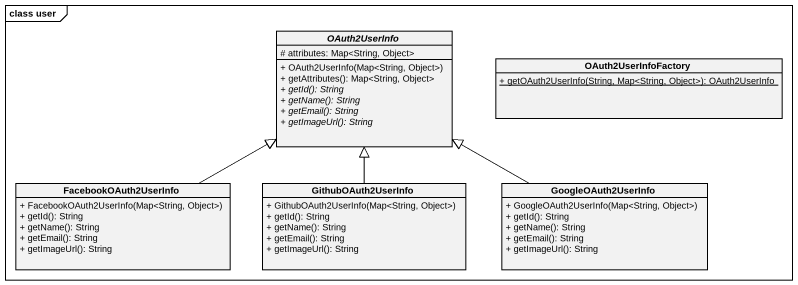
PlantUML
@startuml
mainframe class user
hide circle
hide empty members
skinparam classAttributeIconSize 0
abstract class OAuth2UserInfo {
  # attributes: Map<String, Object>
  + OAuth2UserInfo(Map<String, Object>)
  + getAttributes(): Map<String, Object>
  {abstract} + getId(): String
  {abstract} + getName(): String
  {abstract} + getEmail(): String
  {abstract} + getImageUrl(): String
}
class OAuth2UserInfoFactory {
  {static} + getOAuth2UserInfo(String, Map<String, Object>): OAuth2UserInfo
}
class FacebookOAuth2UserInfo {
  + FacebookOAuth2UserInfo(Map<String, Object>)
  + getId(): String
  + getName(): String
  + getEmail(): String
  + getImageUrl(): String
}
class GithubOAuth2UserInfo {
  + GithubOAuth2UserInfo(Map<String, Object>)
  + getId(): String
  + getName(): String
  + getEmail(): String
  + getImageUrl(): String
}
class GoogleOAuth2UserInfo {
  + GoogleOAuth2UserInfo(Map<String, Object>)
  + getId(): String
  + getName(): String
  + getEmail(): String
  + getImageUrl(): String
}
FacebookOAuth2UserInfo -right-|> OAuth2UserInfo
GithubOAuth2UserInfo -up-|> OAuth2UserInfo
GoogleOAuth2UserInfo -left-|> OAuth2UserInfo
@enduml
